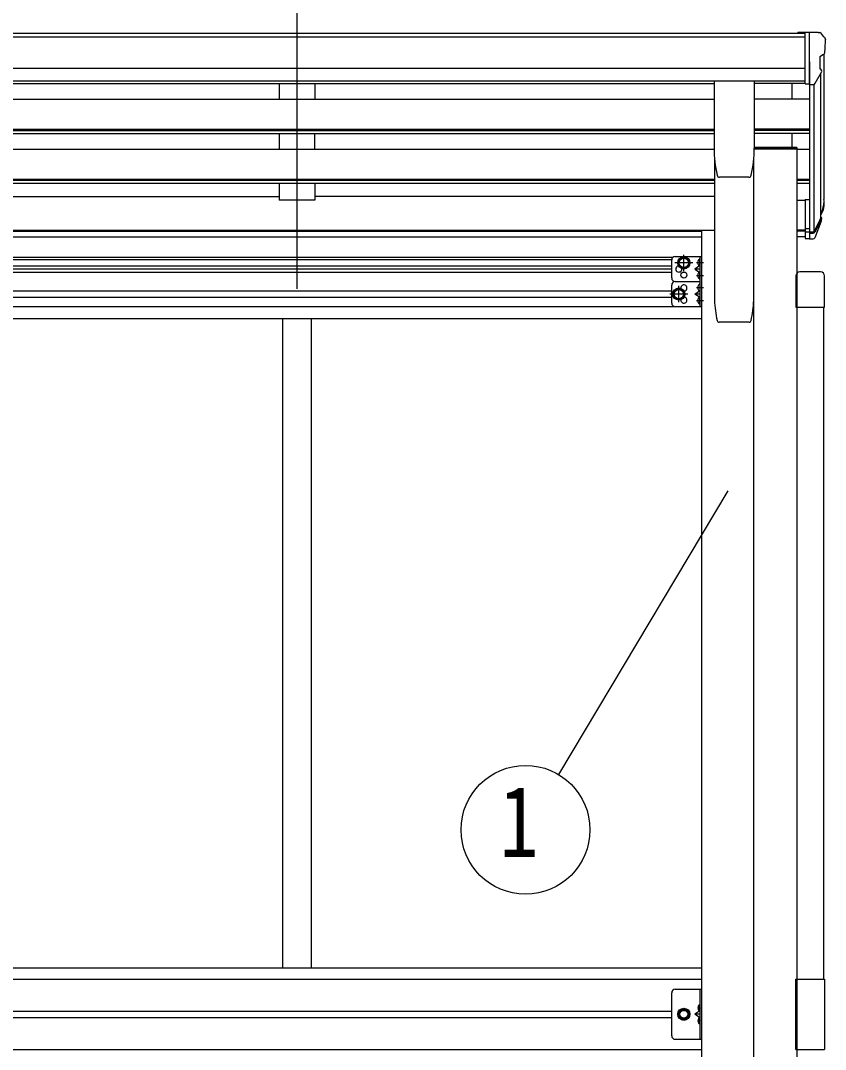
# Model space of a CAD drawing. Units: millimetres, scale not verified. Extents: x -14718 to 14718, y -10395 to 10395.
# Drawn here: x -2763 to -1639, y -3409 to -1972 of the extents above; entities that cross this region are included whole.
import ezdxf
from ezdxf.enums import TextEntityAlignment as Align

# ---------------------------------------------------------------- set-up
doc = ezdxf.new("R2010")
doc.units = ezdxf.units.MM
doc.header["$LTSCALE"] = 40
for name, color, linetype in [('0-3_YKK_12', 2, 'Continuous'), ('0-4_YKK_13', 4, 'Continuous'), ('0-5_YKK_A1', 4, 'Continuous'), ('0-6_YKK_D', 6, 'Continuous')]:
    doc.layers.add(name, color=color, linetype=linetype)
doc.styles.add('ＭＳ ゴシック', font='')
doc.styles.get('ＭＳ ゴシック').set_extended_font_data('MS Gothic')

msp = doc.modelspace()

# ---------------------------------------------------------------- linework, layer by layer
at = {"layer": '0-3_YKK_12'}
msp.add_line((-2377.08, -1868.97), (-2377.08, -2346.49), dxfattribs=at)
at = {"layer": '0-4_YKK_13'}
for p, q in [((-1667.58, -1988.38), (-1677.58, -1988.47)), ((-1677.58, -1989.98), (-1677.58, -1988.47)), ((-1667.58, -2060.36), (-1667.58, -1988.38)), ((-1649.08, -1988.38), (-1667.58, -1988.38)), ((-1661.08, -2061.36), (-1661.08, -1988.38)), ((-1649.08, -1988.38), (-1646.74, -1988.52)), ((-1645.98, -1988.95), (-1641.92, -1994.75)), ((-1639.08, -1997.75), (-1639.08, -1998.38)), ((-1647.08, -2022.89), (-1647.08, -2039.17)), ((-1641.61, -2019.56), (-1646.93, -2022.63)), ((-1653.45, -2059.55), (-1644.45, -2043.96)), ((-1794.52, -2057.22), (-1794.52, -2150.31)), ((-1739.02, -2056.72), (-1794.02, -2056.72)), ((-1738.52, -2057.22), (-1738.52, -2150.31)), ((-1667.58, -2060.36), (-1661.08, -2060.36)), ((-1661.08, -2061.36), (-1655.87, -2061.05)), ((-1678.78, -2149.16), (-1738.52, -2149.16)), ((-1678.78, -2151.16), (-1738.52, -2151.16)), ((-1678.78, -2149.16), (-1678.78, -2151.16)), ((-1786.97, -2190.77), (-1786.99, -2190.81)), ((-1746.04, -2190.81), (-1786.99, -2190.81)), ((-1746.04, -2190.81), (-1746.07, -2190.77)), ((-1742.65, -2188.03), (-1742.63, -2188.06)), ((-1667.58, -2222.1), (-1667.58, -2276.14)), ((-1667.58, -2222.1), (-1661.08, -2222.1)), ((-1661.08, -2222.1), (-1661.08, -2276.88)), ((-1642.77, -2234.91), (-1646.05, -2241.98)), ((-1642.17, -2236.29), (-1646.05, -2244.24)), ((-1654.64, -2266.46), (-1646.89, -2251.05)), ((-1645.44, -2251.41), (-1653.63, -2267.59)), ((-1644.82, -2251.97), (-1653.63, -2275.52)), ((-1644.48, -2247.57), (-1644.82, -2251.97)), ((-1667.58, -2262.23), (-1661.08, -2262.23)), ((-1667.58, -2267.11), (-1661.08, -2267.11)), ((-1661.08, -2267.13), (-1655.94, -2267.13)), ((-1661.08, -2268.94), (-1656.23, -2268.94)), ((-1667.58, -2276.14), (-1661.08, -2276.14)), ((-1661.08, -2276.88), (-1656.23, -2276.88)), ((-1836.78, -2321.98), (-1836.78, -2298.98)), ((-1853.78, -2331.48), (-1853.78, -2306.48)), ((-1824.27, -2310.48), (-1849.28, -2310.48)), ((-1848.78, -2301.48), (-1811.78, -2301.48)), ((-1819.16, -2309.98), (-1809.28, -2309.98)), ((-1817.46, -2309.48), (-1816.66, -2309.53)), ((-1817.46, -2310.49), (-1816.66, -2310.44)), ((-1816.66, -2310.44), (-1816.66, -2309.53)), ((-1814.97, -2305.33), (-1814.78, -2305.33)), ((-1814.97, -2305.33), (-1814.78, -2305.33)), ((-1814.28, -2301.48), (-1814.28, -2371.48)), ((-1814.28, -2314.14), (-1814.28, -2305.83)), ((-1814.28, -2305.83), (-1814.28, -2314.14)), ((-1811.78, -2306.52), (-1811.78, -2301.48)), ((-1814.28, -2318.98), (-1821.28, -2318.98)), ((-1819.16, -2327.98), (-1809.28, -2327.98)), ((-1817.46, -2327.48), (-1816.66, -2327.53)), ((-1816.66, -2327.53), (-1816.66, -2328.43)), ((-1814.97, -2314.64), (-1814.78, -2314.64)), ((-1814.97, -2323.33), (-1814.78, -2323.33)), ((-1814.28, -2332.14), (-1814.28, -2323.83)), ((-1645.82, -2323.08), (-1674.83, -2323.08)), ((-1853.78, -2366.48), (-1853.78, -2341.48)), ((-1848.78, -2336.48), (-1814.28, -2336.48)), ((-1848.78, -2336.48), (-1814.28, -2336.48)), ((-1843.78, -2365.48), (-1843.78, -2342.48)), ((-1817.46, -2328.49), (-1816.66, -2328.43)), ((-1814.97, -2332.64), (-1814.78, -2332.64)), ((-1814.97, -2340.33), (-1814.78, -2340.33)), ((-1814.28, -2340.83), (-1814.28, -2349.14)), ((-1811.78, -2371.48), (-1811.78, -2336.48)), ((-1831.27, -2353.98), (-1856.28, -2353.98)), ((-1814.28, -2353.98), (-1821.28, -2353.98)), ((-1819.16, -2344.98), (-1809.28, -2344.98)), ((-1817.46, -2344.48), (-1816.66, -2344.53)), ((-1817.46, -2345.49), (-1816.66, -2345.44)), ((-1816.66, -2345.44), (-1816.66, -2344.53)), ((-1814.97, -2349.64), (-1814.78, -2349.64)), ((-1819.16, -2362.98), (-1809.28, -2362.98)), ((-1817.46, -2362.48), (-1816.66, -2362.53)), ((-1817.46, -2363.49), (-1816.66, -2363.43)), ((-1816.66, -2362.53), (-1816.66, -2363.43)), ((-1814.97, -2358.33), (-1814.78, -2358.33)), ((-1814.97, -2367.64), (-1814.78, -2367.64)), ((-1814.28, -2367.14), (-1814.28, -2358.83)), ((-1848.78, -2371.48), (-1811.78, -2371.48)), ((-1640.33, -3311.08), (-1640.33, -3409.08)), ((-1853.78, -3390.08), (-1853.78, -3330.08)), ((-1848.78, -3325.08), (-1811.78, -3325.08)), ((-1814.28, -3325.08), (-1814.28, -3395.08)), ((-1814.78, -3347.08), (-1815.58, -3347.22)), ((-1814.28, -3355.08), (-1821.28, -3360.08)), ((-1814.28, -3360.08), (-1821.28, -3360.08)), ((-1814.28, -3365.08), (-1821.28, -3360.08)), ((-1814.78, -3355.08), (-1815.58, -3354.93)), ((-1814.78, -3355.08), (-1814.28, -3354.99)), ((-1814.78, -3365.08), (-1815.58, -3365.22)), ((-1814.78, -3373.08), (-1815.58, -3372.93)), ((-1814.78, -3373.08), (-1814.28, -3372.99)), ((-1680.33, -3409.08), (-1640.33, -3409.08))]:
    msp.add_line(p, q, dxfattribs=at)
for points in [[(-1794.52, -2057.22), (-1794.51, -2057.13), (-1794.49, -2057.05), (-1794.45, -2056.97), (-1794.4, -2056.9), (-1794.34, -2056.83), (-1794.27, -2056.78), (-1794.19, -2056.75), (-1794.1, -2056.72), (-1794.02, -2056.72)], [(-1739.02, -2056.72), (-1738.93, -2056.72), (-1738.85, -2056.75), (-1738.77, -2056.78), (-1738.7, -2056.83), (-1738.63, -2056.9), (-1738.58, -2056.97), (-1738.55, -2057.05), (-1738.53, -2057.13), (-1738.52, -2057.22)], [(-1829.27, -2310.48), (-1833.02, -2303.98), (-1840.53, -2303.98), (-1844.28, -2310.48)], [(-1829.27, -2310.48), (-1833.02, -2316.98), (-1840.53, -2316.98), (-1844.28, -2310.48)], [(-1815.16, -2314.61), (-1821.28, -2318.98), (-1815.16, -2323.35)], [(-1680.33, -2328.57), (-1680.33, -2372.28), (-1640.33, -2372.28), (-1640.33, -2328.57)], [(-1836.27, -2353.98), (-1840.02, -2347.48), (-1847.53, -2347.48), (-1851.28, -2353.98)], [(-1836.27, -2353.98), (-1840.02, -2360.48), (-1847.53, -2360.48), (-1851.28, -2353.98)], [(-1815.16, -2358.35), (-1821.28, -2353.98), (-1815.16, -2349.62)], [(-1680.33, -3409.08), (-1680.33, -3311.08), (-1640.33, -3311.08)], [(-1848.78, -3395.08), (-1811.78, -3395.08), (-1811.78, -3325.08)], [(-1814.78, -3355.08), (-1814.78, -3347.08), (-1814.28, -3347.16), (-1814.28, -3354.99)], [(-1813.89, -3351.08), (-1814.52, -3349.89), (-1816.76, -3348.78)], [(-1813.89, -3351.08), (-1814.52, -3352.26), (-1816.76, -3353.38)], [(-1813.89, -3369.08), (-1814.52, -3367.89), (-1816.76, -3366.78)], [(-1813.89, -3369.08), (-1814.52, -3370.26), (-1816.76, -3371.38)], [(-1814.78, -3373.08), (-1814.78, -3365.08), (-1814.28, -3365.16), (-1814.28, -3372.99)]]:
    msp.add_lwpolyline(points, dxfattribs=at)
msp.add_lwpolyline([(-1829.27, -3360.08), (-1833.02, -3366.58), (-1840.53, -3366.58), (-1844.28, -3360.08), (-1840.53, -3353.58), (-1833.02, -3353.58)], close=True, dxfattribs=at)
for centre, radius in [((-1836.78, -2310.48), 8.5), ((-1836.78, -2310.48), 7.5), ((-1836.78, -2310.48), 6.5), ((-1836.78, -2327.48), 4.25), ((-1843.78, -2353.98), 8.5), ((-1843.78, -2353.98), 7.5), ((-1843.78, -2353.98), 6.5), ((-1836.78, -3360.08), 8.5), ((-1836.78, -3360.08), 7.5), ((-1836.78, -3360.08), 6.5), ((-1836.78, -3360.08), 5.5)]:
    msp.add_circle(centre, radius, dxfattribs=at)
for centre, radius, start, end in [((-1646.8, -1989.52), 1, 35, 86.5), ((-1642.08, -1997.75), 3, 0, 87), ((-1841.08, -1998.38), 202, 355.05096, 0), ((-1646.78, -2022.89), 0.3, 120, 180), ((-1645.98, -2015.19), 6.18, 315.00103, 354.2965), ((-1646.78, -2039.17), 0.3, 180, 265.2833), ((-1647.05, -2042.46), 3, 330, 85.2833), ((-1656.05, -2058.05), 3, 273.5, 330), ((-1619.02, -2150.31), 175.5, 180, 192.42235), ((-1914.02, -2150.31), 175.5, 347.57765, 0), ((-1786.99, -2187.31), 3.5, 192.42235, 270), ((-1746.04, -2187.31), 3.5, 270, 347.57765), ((-1671.66, -2225.42), 30.41, 341.80266, 352.8448), ((-1670.26, -2227.18), 29.53, 342.01856, 353.49194), ((-1848.78, -2306.48), 5, 90, 180), ((-1811.47, -2309.98), 6, 132.23581, 175.17204), ((-1811.47, -2309.98), 6, 184.82796, 227.76419), ((-1811.47, -2309.99), 6, 132.23581, 155.7263), ((-1814.97, -2306.13), 0.8, 90, 132.23581), ((-1814.97, -2306.13), 0.8, 90, 132.23581), ((-1814.78, -2305.83), 0.5, 0, 90), ((-1814.78, -2305.83), 0.5, 0, 90), ((-1843.78, -2318.98), 4.25, 94.76077, 6.29431), ((-1811.47, -2327.98), 6, 132.23581, 175.17204), ((-1814.97, -2313.84), 0.8, 227.76419, 270), ((-1814.97, -2324.13), 0.8, 90, 132.23581), ((-1814.78, -2314.14), 0.5, 270, 0), ((-1814.78, -2323.83), 0.5, 0, 90), ((-1848.78, -2331.48), 5, 180, 270), ((-1848.78, -2341.48), 5, 90, 180), ((-1836.78, -2345.48), 4.25, 274.76077, 186.29431), ((-1811.47, -2327.98), 6, 184.82796, 227.76419), ((-1811.47, -2344.98), 6, 132.23581, 175.17204), ((-1814.97, -2331.84), 0.8, 227.76419, 270), ((-1814.97, -2341.13), 0.8, 90, 132.23581), ((-1814.78, -2332.14), 0.5, 270, 0), ((-1814.78, -2340.83), 0.5, 0, 90), ((-1811.47, -2344.98), 6, 184.82796, 227.76419), ((-1814.97, -2348.84), 0.8, 227.76419, 270), ((-1814.78, -2349.14), 0.5, 270, 0), ((-1848.78, -2366.48), 5, 180, 270), ((-1836.78, -2362.48), 4.25, 173.70569, 85.23923), ((-1811.47, -2362.98), 6, 132.23581, 175.17204), ((-1811.47, -2362.98), 6, 184.82796, 227.76419), ((-1814.97, -2359.13), 0.8, 90, 132.23581), ((-1814.97, -2366.84), 0.8, 227.76419, 270), ((-1814.78, -2358.83), 0.5, 0, 90), ((-1814.78, -2367.14), 0.5, 270, 0), ((-1848.78, -3330.08), 5, 90, 180), ((-1810.68, -3351.08), 6.5, 147.94412, 212.05588), ((-1815.42, -3348.1), 0.9, 100, 147.94412), ((-1815.42, -3354.05), 0.9, 212.05588, 260), ((-1810.68, -3369.08), 6.5, 147.94412, 212.05588), ((-1815.42, -3366.1), 0.9, 100, 147.94412), ((-1815.42, -3372.05), 0.9, 212.05588, 260), ((-1848.78, -3390.08), 5, 180, 270)]:
    msp.add_arc(centre, radius, start, end, dxfattribs=at)
for centre, major_axis, ratio, start_param, end_param in [((-1728.94, -2220.93), (-87.93, 4.42), 0.541684, 3.060334, 3.2172517), ((-1729.73, -2227.61), (89.06, 1.43), 0.57596, 6.1985533, 6.3701348), ((-1730.99, -2227.51), (88.05, 0), 0.90356, 5.9828017, 6.0168888), ((-1645.79, -2247.57), (-1.3, 0), 0.90356, 2.9359903, 4.9130961), ((-1731.71, -2231.38), (89.07, 0), 0.90356, 6.0316505, 6.077583), ((-1656.23, -2266.23), (3, 0), 0.90356, 4.712389, 5.7595865), ((-1655.94, -2265.78), (1.5, 0), 0.90356, 4.712389, 5.7595865), ((-1656.23, -2274.16), (-3, 0), 0.90356, 1.5707963, 2.6179939), ((-1674.82, -2328.58), (-3.9, 3.9), 0.997265, 5.4991567, 7.0672139), ((-1645.83, -2328.58), (3.9, 3.9), 0.997265, 5.4991567, 7.0672139)]:
    msp.add_ellipse(centre, major_axis=major_axis, ratio=ratio, start_param=start_param, end_param=end_param, dxfattribs=at)
at = {"layer": '0-5_YKK_A1'}
for p, q in [((-1667.58, -1989.98), (-3792.58, -1989.98)), ((-1667.58, -1995.2), (-3792.58, -1995.2)), ((-1641.08, -2018.96), (-1641.08, -2221.74)), ((-1667.58, -2038.73), (-3802.58, -2038.73)), ((-1661.08, -2029.48), (-1661.08, -2222.1)), ((-1646.05, -2046.73), (-1646.05, -2248.45)), ((-1667.58, -2056.58), (-3802.58, -2056.58)), ((-3675.63, -2059.83), (-1794.52, -2059.83)), ((-2402.08, -2059.93), (-2402.08, -2081.89)), ((-2352.08, -2059.93), (-2352.08, -2081.89)), ((-1667.58, -2059.83), (-1738.52, -2059.83)), ((-1686.08, -2059.83), (-1686.08, -2081.89)), ((-1655.07, -2060.89), (-1655.07, -2266.88)), ((-3675.63, -2081.89), (-1794.52, -2081.89)), ((-1661.08, -2081.89), (-1738.52, -2081.89)), ((-3675.63, -2123.77), (-1794.52, -2123.77)), ((-3675.63, -2125.27), (-1794.52, -2125.27)), ((-1661.08, -2123.77), (-1738.52, -2123.77)), ((-1661.08, -2125.27), (-1738.52, -2125.27)), ((-3675.63, -2129.59), (-1794.52, -2129.59)), ((-2402.08, -2129.59), (-2402.08, -2151.9)), ((-2352.08, -2151.9), (-2352.08, -2129.59)), ((-1661.08, -2129.59), (-1738.52, -2129.59)), ((-1686.08, -2129.59), (-1686.08, -2149.16)), ((-1794.51, -2152), (-3675.64, -2152)), ((-1661.08, -2152), (-1679.08, -2152)), ((-1794.08, -2162.75), (-1794.08, -2362.91)), ((-1739.08, -2362.91), (-1739.08, -2164.29)), ((-1794.08, -2193.88), (-3676.08, -2193.88)), ((-1794.08, -2195.37), (-3676.08, -2195.37)), ((-1661.08, -2193.88), (-1679.08, -2193.88)), ((-1661.08, -2195.37), (-1679.08, -2195.37)), ((-1794.08, -2199.69), (-3676.08, -2199.69)), ((-2402.08, -2199.69), (-2402.08, -2222.74)), ((-2352.08, -2199.69), (-2352.08, -2222.74)), ((-1661.08, -2199.69), (-1679.08, -2199.69)), ((-3068.08, -2217.79), (-2402.08, -2217.79)), ((-2352.08, -2222.74), (-2402.08, -2222.74)), ((-1794.08, -2217.79), (-2352.08, -2217.79)), ((-1679.08, -2222.74), (-1667.58, -2222.74)), ((-3658.38, -2264.81), (-1811.78, -2264.81)), ((-3658.38, -2266.2), (-1811.78, -2266.2)), ((-1811.78, -2264.58), (-1794.38, -2264.58)), ((-1811.78, -4668.58), (-1811.78, -2264.58)), ((-1667.58, -2264.81), (-1679.08, -2264.81)), ((-1667.58, -2266.2), (-1679.08, -2266.2)), ((-3501.59, -2273.89), (-1811.78, -2273.89)), ((-1667.58, -2273.89), (-1679.08, -2273.89)), ((-3522.19, -2302.67), (-1851.89, -2302.67)), ((-1853.78, -2306.17), (-3522.19, -2306.17)), ((-1853.78, -2315.17), (-3522.19, -2315.17)), ((-3522.19, -2318.67), (-1853.78, -2318.67)), ((-3522.19, -2323.58), (-1853.78, -2323.58)), ((-3522.18, -2349.48), (-1853.78, -2349.48)), ((-3522.18, -2358.48), (-1853.78, -2358.48)), ((-1811.78, -2371.98), (-3602.38, -2371.98)), ((-1679.08, -2372.28), (-1679.08, -3310.88)), ((-1641.58, -2372.28), (-1641.58, -3310.88)), ((-3602.38, -2387.98), (-1811.78, -2387.98)), ((-2397.08, -2387.98), (-2397.08, -3295.08)), ((-2357.08, -2387.98), (-2357.08, -3295.08)), ((-1745.79, -2393.38), (-1787.36, -2393.38)), ((-3602.38, -3295.08), (-1811.78, -3295.08)), ((-3602.38, -3311.08), (-1811.78, -3311.08)), ((-3602.38, -3355.58), (-1853.78, -3355.58)), ((-3602.38, -3364.58), (-1853.78, -3364.58)), ((-3602.38, -3409.08), (-1811.78, -3409.08))]:
    msp.add_line(p, q, dxfattribs=at)
for points in [[(-1738.52, -2151.16), (-1679.08, -2151.16), (-1679.08, -5143.58)], [(-1679.08, -5143.58), (-1739.08, -5143.58), (-1739.08, -2164.29)]]:
    msp.add_lwpolyline(points, dxfattribs=at)
for centre, radius, start, end in [((-1609.38, -2352.38), 185, 183.26341, 192.05152), ((-1923.78, -2352.38), 185, 347.94848, 356.73659), ((-1787.36, -2390.38), 3, 192.05152, 270), ((-1745.79, -2390.38), 3, 270, 347.94848)]:
    msp.add_arc(centre, radius, start, end, dxfattribs=at)
at = {"layer": '0-6_YKK_D'}
msp.add_line((-1775.15, -2628.89), (-2011.76, -3025.09), dxfattribs=at)
msp.add_circle((-2057.9, -3102.36), 90, dxfattribs=at)

# ---------------------------------------------------------------- texts
at = {"layer": '0-6_YKK_D', "style": 'ＭＳ ゴシック', "width": 0.8}
msp.add_text('1', height=98.97, dxfattribs=at).set_placement((-2093.9, -3169.86), align=Align.BOTTOM_LEFT)

doc.saveas('drawing.dxf')
